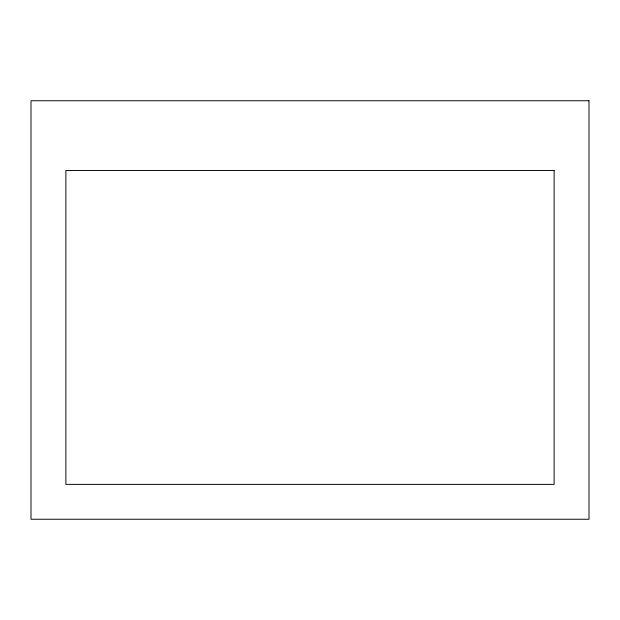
<?xml version="1.0" encoding="UTF-8"?>
<svg xmlns="http://www.w3.org/2000/svg" width="620" height="620" viewBox="0 0 620 620"><rect width="100%" height="100%" fill="white"/><g stroke="black" fill="none" stroke-linecap="round" stroke-linejoin="round"><path stroke-width="0.93" d="M589 100.75L31 100.75L31 519.25L589 519.25L589 100.75M554.125 170.5L65.875 170.5L65.875 484.375L554.125 484.375L554.125 170.5"/></g></svg>
